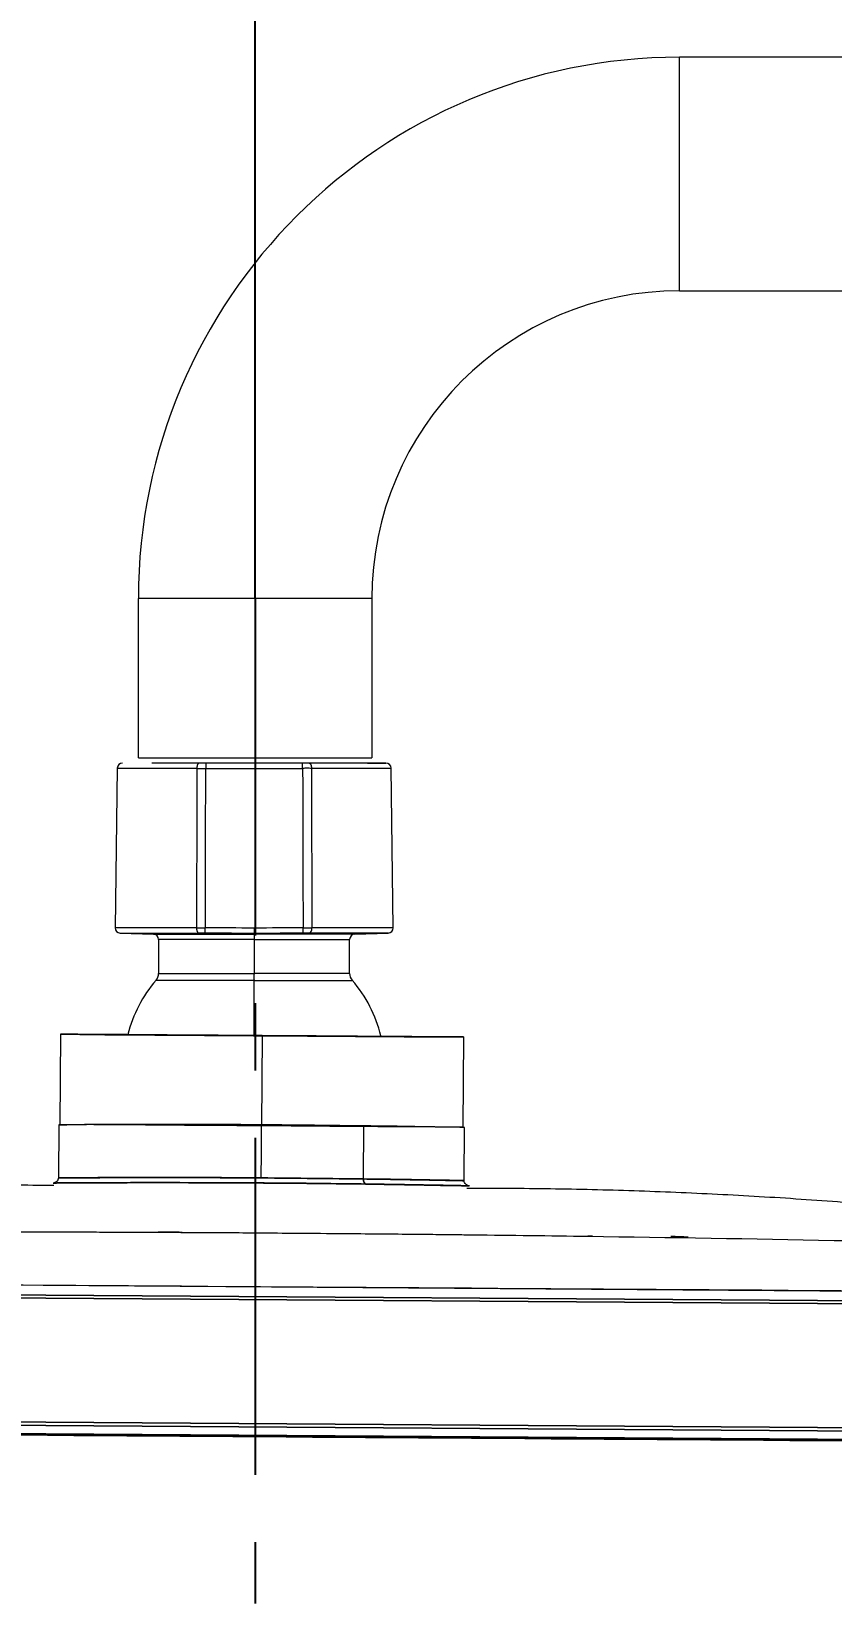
# Model space of a CAD drawing. Header units: millimetres. Extents: x 8883 to 11259, y -10160 to -6800.
# Drawn here: x 10425.5 to 10500.9, y -7771.8 to -7623.7 of the extents above; entities that cross this region are included whole.
import ezdxf

# ---------------------------------------------------------------- set-up
doc = ezdxf.new("R2010")
doc.units = ezdxf.units.MM
doc.linetypes.add('CENTERX2', pattern=[101.6, 63.5, -12.7, 12.7, -12.7])
doc.layers.add('CENTER', color=1, linetype='CENTERX2')
doc.layers.add('DIM', color=5, linetype='Continuous', lineweight=13)
doc.styles.add('ARIAL', font='arial.ttf')
doc.dimstyles.get("Standard").update_dxf_attribs({"dimtxt": 15, "dimasz": 15, "dimexe": 0.18, "dimexo": 0.0625, "dimgap": 4, "dimtad": 0, "dimdec": 1, "dimdsep": 46, "dimtxsty": 'ARIAL', "dimcen": 0, "dimclrd": 5, "dimclre": 5, "dimclrt": 5, "dimadec": 0, "dimazin": 0, "dimtfac": 1, "dimtdec": 1, "dimtofl": 0, "dimtmove": 0, "dimatfit": 3, "dimfxl": 1, "dimtolj": 1, "dimtzin": 0, "dimarcsym": 0})

# ---------------------------------------------------------------- blocks, each defined once
blk = doc.blocks.new('*D178')
at = {"layer": 'Defpoints', "color": 0, "transparency": 16777216}
for p in [(10794.56, -7541.01), (10794.56, -7666.24), (10446.56, -7677.15)]:
    blk.add_point(p, dxfattribs=at)
at = {"layer": 'DIM', "color": 5, "lineweight": -2, "transparency": 16777216}
for p, q in [((10446.56, -7677.08), (10446.56, -7540.83)), ((10464.56, -7541.01), (10595.66, -7541.01)), ((10776.56, -7541.01), (10645.45, -7541.01)), ((10794.56, -7666.18), (10794.56, -7540.83))]:
    blk.add_line(p, q, dxfattribs=at)
at = {"layer": 'DIM', "color": 5, "transparency": 16777216}
for points in [[(10464.56, -7538.01), (10464.56, -7544.01), (10446.56, -7541.01)], [(10776.56, -7538.01), (10776.56, -7544.01), (10794.56, -7541.01)]]:
    blk.add_solid(points, dxfattribs=at)
at = {"layer": 'DIM', "color": 5, "transparency": 16777216, "insert": (10620.56, -7541.01), "char_height": 18, "attachment_point": 5, "style": 'ARIAL'}
blk.add_mtext('\\A1;348', dxfattribs=at)

msp = doc.modelspace()

# ---------------------------------------------------------------- linework, layer by layer
at = {"linetype": 'Continuous', "lineweight": 18}
for p, q in [((10754.56, -7626.15), (10486.56, -7626.15)), ((10486.56, -7648.15), (10754.56, -7648.15)), ((10435.56, -7692.15), (10435.56, -7677.15)), ((10457.56, -7677.15), (10457.56, -7692.15)), ((10435.56, -7692.15), (10457.56, -7692.15)), ((10433.57, -7693.13), (10433.37, -7708.15)), ((10451.04, -7692.64), (10441.91, -7692.64)), ((10451.66, -7692.64), (10451.04, -7692.64)), ((10459.58, -7708.15), (10459.38, -7693.13)), ((10433.85, -7708.66), (10436.99, -7708.76)), ((10437.47, -7709.26), (10437.47, -7712.45)), ((10455.47, -7712.45), (10455.47, -7709.26)), ((10455.96, -7708.76), (10459.09, -7708.66)), ((10428.22, -7718.18), (10428.17, -7726.68)), ((10447.23, -7718.33), (10431.23, -7718.22)), ((10447.23, -7718.33), (10463.23, -7718.44)), ((10466.18, -7726.95), (10466.24, -7718.45)), ((10428.05, -7726.72), (10428.02, -7731.72)), ((10456.77, -7731.82), (10456.81, -7726.82)), ((10466.27, -7731.98), (10466.3, -7726.98)), ((10430.35, -7732.18), (10430.34, -7732.18)), ((10447.14, -7731.72), (10447.14, -7731.72)), ((10447.14, -7731.72), (10447.14, -7731.72)), ((10447.14, -7732.2), (10447.14, -7732.2)), ((10447.14, -7732.2), (10447.14, -7732.2)), ((10463.93, -7732.41), (10463.93, -7732.41)), ((10485.74, -7737.34), (10485.74, -7737.34)), ((10526.61, -7743.47), (10367.51, -7742.37)), ((10367.51, -7742.37), (10526.61, -7743.47)), ((10367.52, -7741.43), (10526.62, -7742.53)), ((10526.62, -7743.74), (10367.5, -7742.64)), ((10367.5, -7742.64), (10526.62, -7743.74)), ((10526.95, -7755.43), (10367.01, -7754.32)), ((10367.01, -7754.32), (10526.95, -7755.43)), ((10367, -7754.62), (10526.95, -7755.72)), ((10526.95, -7755.72), (10367, -7754.62)), ((10526.95, -7756.52), (10367, -7755.42)), ((10367, -7755.42), (10526.95, -7756.52)), ((10367, -7755.43), (10526.95, -7756.54)), ((10526.95, -7756.65), (10367, -7755.54))]:
    msp.add_line(p, q, dxfattribs=at)
at = {"linetype": 'Continuous', "lineweight": 13}
for p, q in [((10486.56, -7648.15), (10486.56, -7626.15)), ((10457.56, -7677.15), (10435.56, -7677.15)), ((10433.85, -7708.66), (10441.24, -7708.66)), ((10436.99, -7708.76), (10446.47, -7708.76)), ((10446.47, -7709.26), (10437.47, -7709.26)), ((10446.47, -7708.76), (10446.47, -7709.26)), ((10446.47, -7708.76), (10446.55, -7708.76)), ((10446.55, -7709.26), (10446.47, -7709.26)), ((10455.96, -7708.76), (10446.55, -7708.76)), ((10446.55, -7709.26), (10455.47, -7709.26)), ((10459.09, -7708.66), (10451.71, -7708.66)), ((10455.47, -7712.45), (10446.54, -7712.45)), ((10446.47, -7718.27), (10446.47, -7713.11)), ((10446.54, -7713.11), (10455.72, -7713.11)), ((10447.23, -7718.32), (10447.17, -7726.82))]:
    msp.add_line(p, q, dxfattribs=at)
at = {"linetype": 'Continuous', "lineweight": 18}
for centre, radius, start, end in [((10486.56, -7677.15), 51, 90, 180), ((10486.56, -7677.15), 29, 90, 180), ((10434.07, -7693.14), 0.5, 90, 179.2723), ((10458.88, -7693.14), 0.5, 0.7618, 90), ((10433.87, -7708.16), 0.5, 179.2712, 268), ((10459.08, -7708.16), 0.5, 272, 0.7629), ((10436.97, -7709.26), 0.5, 0, 88), ((10455.97, -7709.26), 0.5, 92, 180), ((10436.47, -7712.45), 1, 319.161, 0), ((10456.47, -7712.45), 1, 180, 220.9994), ((10446.47, -7721.14), 12.25, 138.9837, 166.1934), ((10446.47, -7721.14), 12.25, 13.1957, 40.9994)]:
    msp.add_arc(centre, radius, start, end, dxfattribs=at)
for centre, major_axis, ratio, start_param, end_param in [((10441.91, -7692.64), (1.5, 0), 0.000002, 1.57077, 2.002381), ((10451.7, -7708.16), (0, 0.5), 0.41475, 3.176498, 4.712395)]:
    msp.add_ellipse(centre, major_axis=major_axis, ratio=ratio, start_param=start_param, end_param=end_param, dxfattribs=at)
at = {"linetype": 'Continuous', "lineweight": 13}
for points, weights, degree in [([(10441.07, -7693.14), (10433.57, -7693.14), (10433.57, -7693.14)], [1, 0.842137833422, 0.999940507182], 2), ([(10459.38, -7693.14), (10459.38, -7693.14), (10451.87, -7693.14)], [0.999939843091, 0.84213816565, 1], 2), ([(10441.86, -7708.66), (10441.86, -7708.65), (10441.86, -7708.44), (10441.87, -7708.15)], [1.16664221229, 0.944357971452, 0.9444526362, 1.16692620654], 3), ([(10446.47, -7712.45), (10446.5, -7712.45), (10446.54, -7712.45)], [1, 0.999993904141, 1], 2)]:
    msp.add_rational_spline(points, weights, degree=degree, dxfattribs=at)
at = {"linetype": 'Continuous', "lineweight": 18}
for points, weights, degree in [([(10441.28, -7692.64), (10438.65, -7692.64), (10436.83, -7692.64)], [1, 0.93594030239, 0.923861042892], 2), ([(10441.28, -7692.64), (10441.08, -7692.64), (10441.07, -7693.14)], [1, 0.711725944024, 1], 2), ([(10441.91, -7692.64), (10441.91, -7692.64), (10441.91, -7693.14)], [0.999596406696, 0.711918987171, 1], 2), ([(10451.04, -7693.14), (10451.04, -7692.64), (10451.04, -7692.64)], [1, 0.711717330064, 1], 2), ([(10451.66, -7692.64), (10451.87, -7692.64), (10451.87, -7693.14)], [1, 0.711720446305, 1], 2), ([(10441.04, -7708.15), (10441.04, -7708.15), (10441.04, -7708.15), (10441.04, -7708.16)], [1, 0.999986396381, 0.999986370479, 1], 3), ([(10441.04, -7708.16), (10441.04, -7708.44), (10441.12, -7708.65), (10441.24, -7708.66)], [1, 0.81270063813, 0.813092220383, 1], 3), ([(10451.91, -7708.15), (10451.91, -7708.15), (10451.91, -7708.16)], [1, 0.999974445807, 1], 2)]:
    msp.add_rational_spline(points, weights, degree=degree, dxfattribs=at)
at = {"linetype": 'Continuous', "lineweight": 13}
for points, degree in [([(10441.07, -7693.14), (10441.06, -7698.14), (10441.05, -7703.14), (10441.04, -7708.15)], 3), ([(10441.87, -7708.15), (10441.91, -7693.14)], 1), ([(10441.91, -7693.14), (10451.04, -7693.14)], 1), ([(10451.04, -7693.14), (10451.08, -7708.15)], 1), ([(10451.87, -7693.14), (10451.88, -7698.14), (10451.9, -7703.14), (10451.91, -7708.15)], 3), ([(10446.47, -7708.18), (10444.94, -7708.18), (10443.4, -7708.17), (10441.87, -7708.15)], 3), ([(10446.47, -7708.69), (10446.47, -7708.76)], 1), ([(10446.47, -7709.26), (10446.47, -7712.45)], 1), ([(10447.14, -7731.72), (10447.17, -7726.72)], 1)]:
    msp.add_open_spline(points, degree=degree, dxfattribs=at)
for points, knots in [([(10441.07, -7693.14), (10441.21, -7693.14), (10441.34, -7693.14), (10441.62, -7693.14), (10441.77, -7693.14), (10441.91, -7693.14)], [0, 0, 0, 0, 0.5, 0.5, 1, 1, 1, 1]), ([(10451.87, -7693.14), (10451.74, -7693.14), (10451.6, -7693.13), (10451.32, -7693.13), (10451.18, -7693.14), (10451.04, -7693.14)], [0, 0, 0, 0, 0.5, 0.5, 1, 1, 1, 1]), ([(10441.04, -7708.15), (10441.05, -7708.15), (10441.06, -7708.15), (10441.08, -7708.15), (10441.1, -7708.15), (10441.12, -7708.15), (10441.14, -7708.15), (10441.16, -7708.15), (10441.18, -7708.15), (10441.2, -7708.15), (10441.22, -7708.15), (10441.24, -7708.15), (10441.26, -7708.15), (10441.28, -7708.15), (10441.3, -7708.15), (10441.32, -7708.15), (10441.34, -7708.15), (10441.36, -7708.15), (10441.38, -7708.15), (10441.4, -7708.15), (10441.42, -7708.15), (10441.44, -7708.15), (10441.46, -7708.15), (10441.48, -7708.15), (10441.5, -7708.15), (10441.52, -7708.15), (10441.55, -7708.15), (10441.57, -7708.15), (10441.59, -7708.15), (10441.61, -7708.15), (10441.63, -7708.15), (10441.65, -7708.15), (10441.67, -7708.15), (10441.7, -7708.15), (10441.72, -7708.15), (10441.74, -7708.15), (10441.76, -7708.15), (10441.78, -7708.15), (10441.8, -7708.15), (10441.82, -7708.15), (10441.85, -7708.15), (10441.86, -7708.15), (10441.87, -7708.15)], [0, 0, 0, 0, 0.024564, 0.04915, 0.073758, 0.098389, 0.123042, 0.147717, 0.172415, 0.197135, 0.221878, 0.246643, 0.27143, 0.29624, 0.321072, 0.345926, 0.370803, 0.395702, 0.420624, 0.445568, 0.470534, 0.495523, 0.520534, 0.545568, 0.570624, 0.595702, 0.620803, 0.645926, 0.671071, 0.696239, 0.721429, 0.746642, 0.771877, 0.797134, 0.822414, 0.847716, 0.873041, 0.898388, 0.923757, 0.949149, 0.974563, 1, 1, 1, 1]), ([(10446.47, -7708.18), (10446.47, -7708.22), (10446.47, -7708.25), (10446.47, -7708.31), (10446.47, -7708.34), (10446.47, -7708.4), (10446.47, -7708.43), (10446.47, -7708.49), (10446.47, -7708.51), (10446.47, -7708.56), (10446.47, -7708.58), (10446.47, -7708.62), (10446.47, -7708.63), (10446.47, -7708.66), (10446.47, -7708.67), (10446.47, -7708.68), (10446.47, -7708.69), (10446.47, -7708.69)], [0, 0, 0, 0, 0.125, 0.125, 0.25, 0.25, 0.375, 0.375, 0.5, 0.5, 0.625, 0.625, 0.75, 0.75, 0.875, 0.875, 1, 1, 1, 1]), ([(10451.08, -7708.15), (10451.08, -7708.15), (10451.09, -7708.15), (10451.12, -7708.15), (10451.17, -7708.15), (10451.22, -7708.15), (10451.26, -7708.15), (10451.31, -7708.15), (10451.35, -7708.15), (10451.4, -7708.15), (10451.44, -7708.15), (10451.48, -7708.15), (10451.53, -7708.15), (10451.57, -7708.15), (10451.62, -7708.15), (10451.66, -7708.15), (10451.7, -7708.15), (10451.74, -7708.15), (10451.79, -7708.15), (10451.83, -7708.15), (10451.87, -7708.15), (10451.89, -7708.15), (10451.91, -7708.15)], [0, 0, 0, 0, 0.000041, 0.053564, 0.106988, 0.160313, 0.213538, 0.266664, 0.319691, 0.372618, 0.425446, 0.478174, 0.530804, 0.583334, 0.635765, 0.688096, 0.740328, 0.792461, 0.844495, 0.896429, 0.948264, 1, 1, 1, 1]), ([(10451.08, -7708.66), (10451.08, -7708.66), (10451.08, -7708.65), (10451.08, -7708.64), (10451.08, -7708.63), (10451.08, -7708.6), (10451.08, -7708.59), (10451.08, -7708.55), (10451.08, -7708.53), (10451.08, -7708.48), (10451.08, -7708.46), (10451.08, -7708.4), (10451.08, -7708.37), (10451.08, -7708.31), (10451.08, -7708.28), (10451.08, -7708.22), (10451.08, -7708.19), (10451.08, -7708.15)], [0, 0, 0, 0, 0.125, 0.125, 0.25, 0.25, 0.375, 0.375, 0.5, 0.5, 0.625, 0.625, 0.75, 0.75, 0.875, 0.875, 1, 1, 1, 1]), ([(10446.47, -7713.11), (10446.47, -7713.06), (10446.47, -7713.01), (10446.47, -7712.91), (10446.47, -7712.86), (10446.47, -7712.74), (10446.47, -7712.69), (10446.47, -7712.57), (10446.47, -7712.51), (10446.47, -7712.45)], [0, 0, 0, 0, 0.25, 0.25, 0.5, 0.5, 0.75, 0.75, 1, 1, 1, 1])]:
    msp.add_open_spline(points, degree=3, knots=knots, dxfattribs=at)
at = {"linetype": 'Continuous', "lineweight": 18}
msp.add_rational_spline([(10457.15, -7692.64), (10458.88, -7692.64), (10458.88, -7692.64), (10458.88, -7692.64), (10451.66, -7692.64)], [0.921349017001, 0.925879622588, 1, 0.842108108603, 1], degree=2, knots=[0, 0, 0, 0.319467, 0.319467, 1, 1, 1], dxfattribs=at)
at = {"linetype": 'Continuous', "lineweight": 13}
for points, weights, knots in [([(10441.04, -7708.15), (10433.37, -7708.15), (10433.37, -7708.15), (10433.37, -7708.15), (10433.37, -7708.15)], [1, 0.841055775259, 1, 0.99997709744, 0.999954201479], [0, 0, 0, 0.999856, 0.999856, 1, 1, 1]), ([(10459.58, -7708.15), (10459.58, -7708.15), (10459.58, -7708.15), (10459.58, -7708.15), (10451.91, -7708.15)], [0.999938785464, 0.999969386836, 1, 0.841055775259, 1], [0, 0, 0, 0.000193, 0.000193, 1, 1, 1]), ([(10437.47, -7712.45), (10437.47, -7712.45), (10437.47, -7712.45), (10437.5, -7712.45), (10446.47, -7712.45)], [0.998561876018, 0.999279156428, 1, 0.708340193265, 1], [0, 0, 0, 0.002465, 0.002465, 1, 1, 1]), ([(10446.47, -7713.11), (10437.26, -7713.11), (10437.23, -7713.11), (10437.23, -7713.11), (10437.23, -7713.11)], [1, 0.708346096096, 1, 0.999349743138, 0.998702385835], [0, 0, 0, 0.997775, 0.997775, 1, 1, 1])]:
    msp.add_rational_spline(points, weights, degree=2, knots=knots, dxfattribs=at)
at = {"linetype": 'Continuous', "lineweight": 18}
for points, degree in [([(10451.08, -7708.15), (10449.54, -7708.17), (10448.01, -7708.18), (10446.47, -7708.18)], 3), ([(10441.86, -7708.66), (10441.65, -7708.66), (10441.44, -7708.66), (10441.24, -7708.66)], 3), ([(10451.71, -7708.66), (10451.51, -7708.66), (10451.3, -7708.66), (10451.08, -7708.66)], 3), ([(10446.54, -7713.11), (10446.52, -7713.11), (10446.49, -7713.11), (10446.47, -7713.11)], 3), ([(10447.23, -7718.32), (10445.99, -7718.31), (10443.5, -7718.29), (10439.91, -7718.27), (10436.61, -7718.24), (10433.7, -7718.22), (10431.33, -7718.21), (10429.57, -7718.19), (10428.47, -7718.19), (10428.1, -7718.18), (10428.47, -7718.19), (10429.57, -7718.19), (10431.33, -7718.21), (10433.7, -7718.22), (10436.61, -7718.24), (10439.91, -7718.27), (10443.5, -7718.29), (10445.99, -7718.31), (10447.23, -7718.32)], 3), ([(10456.81, -7726.82), (10455.32, -7726.8), (10452.16, -7726.77), (10448.83, -7726.73), (10447.17, -7726.72)], 3), ([(10456.81, -7726.82), (10455.36, -7726.8), (10452.22, -7726.77), (10448.86, -7726.73), (10447.17, -7726.72)], 3), ([(10441.19, -7731.69), (10439.92, -7731.68), (10438.69, -7731.68), (10437.52, -7731.68)], 3), ([(10447.14, -7731.72), (10446.14, -7731.71), (10444.13, -7731.7), (10442.15, -7731.69), (10441.19, -7731.69)], 3), ([(10456.77, -7731.82), (10455.28, -7731.8), (10452.13, -7731.77), (10448.8, -7731.73), (10447.14, -7731.72)], 3), ([(10447.14, -7731.72), (10448.8, -7731.73), (10452.13, -7731.77), (10455.28, -7731.8), (10456.77, -7731.82)], 3), ([(10427.59, -7732.45), (10396.08, -7731.94), (10364.69, -7735.85)], 2), ([(10453.22, -7732.25), (10454.54, -7732.27), (10455.8, -7732.28), (10457, -7732.3)], 3), ([(10457, -7732.3), (10455.8, -7732.28), (10454.53, -7732.27), (10453.22, -7732.25)], 3), ([(10529.53, -7736.99), (10498.11, -7732.64), (10466.51, -7732.71)], 2), ([(10439.7, -7736.85), (10438.94, -7736.84), (10438.19, -7736.84), (10437.43, -7736.84)], 3), ([(10467.07, -7737.08), (10470.69, -7737.12), (10474.31, -7737.16), (10477.93, -7737.22)], 3), ([(10477.93, -7737.22), (10493.39, -7737.43), (10508.84, -7737.73), (10524.3, -7738.12)], 3), ([(10478.36, -7737.22), (10478.22, -7737.22), (10478.07, -7737.22), (10477.93, -7737.22)], 3), ([(10487.36, -7737.3), (10486.82, -7737.28), (10486.28, -7737.25), (10485.74, -7737.23)], 3), ([(10485.74, -7737.34), (10485.74, -7737.29)], 1), ([(10526.62, -7742.53), (10473.61, -7742.17), (10420.53, -7741.8), (10367.52, -7741.43)], 3), ([(10367, -7755.54), (10420.32, -7755.91), (10473.63, -7756.28), (10526.95, -7756.65)], 3)]:
    msp.add_open_spline(points, degree=degree, dxfattribs=at)
for points, knots in [([(10446.47, -7708.69), (10446.38, -7708.69), (10446.19, -7708.69), (10445.9, -7708.69), (10445.62, -7708.69), (10445.33, -7708.69), (10445.04, -7708.69), (10444.76, -7708.69), (10444.47, -7708.68), (10444.09, -7708.68), (10443.61, -7708.68), (10443.03, -7708.67), (10442.45, -7708.67), (10442.06, -7708.66), (10441.86, -7708.66)], [0, 0, 0, 0, 0.062133, 0.124099, 0.185971, 0.247824, 0.30973, 0.371762, 0.433991, 0.496486, 0.621471, 0.746745, 0.872776, 1, 1, 1, 1]), ([(10451.08, -7708.66), (10450.99, -7708.66), (10450.79, -7708.66), (10450.5, -7708.67), (10450.21, -7708.67), (10449.92, -7708.67), (10449.63, -7708.68), (10449.34, -7708.68), (10449.05, -7708.68), (10448.71, -7708.68), (10448.3, -7708.69), (10447.85, -7708.69), (10447.39, -7708.69), (10446.93, -7708.69), (10446.63, -7708.69), (10446.47, -7708.69)], [0, 0, 0, 0, 0.063786, 0.127221, 0.190358, 0.253251, 0.315955, 0.378527, 0.441027, 0.503516, 0.603372, 0.702655, 0.801655, 0.90067, 1, 1, 1, 1]), ([(10447.23, -7718.32), (10445.99, -7718.31), (10443.5, -7718.29), (10439.91, -7718.27), (10436.61, -7718.24), (10433.7, -7718.22), (10431.33, -7718.21), (10429.57, -7718.19), (10428.47, -7718.19), (10428.22, -7718.18), (10428.22, -7718.18), (10428.22, -7718.18)], [0, 0, 0, 0, 0.12499, 0.249981, 0.374971, 0.499961, 0.624952, 0.749942, 0.874932, 0.999923, 1, 1, 1, 1]), ([(10431.23, -7718.22), (10431.23, -7718.22), (10432.8, -7718.23), (10439.04, -7718.27), (10442.81, -7718.3), (10447.23, -7718.33)], [0, 0, 0, 0, 0.4999, 0.4999, 1, 1, 1, 1]), ([(10447.23, -7718.32), (10448.48, -7718.33), (10450.97, -7718.34), (10455.79, -7718.38), (10460.98, -7718.41), (10465.36, -7718.44), (10466.68, -7718.45), (10465.36, -7718.44), (10460.98, -7718.41), (10455.79, -7718.38), (10450.97, -7718.34), (10448.48, -7718.33), (10447.23, -7718.32)], [0, 0, 0, 0, 0.0625, 0.125, 0.25, 0.375, 0.5, 0.625, 0.75, 0.875, 0.9375, 1, 1, 1, 1]), ([(10466.24, -7718.45), (10466.24, -7718.45), (10465.36, -7718.44), (10460.98, -7718.41), (10455.79, -7718.38), (10450.97, -7718.34), (10448.48, -7718.33), (10447.23, -7718.32)], [0, 0, 0, 0, 0.249911, 0.49994, 0.74997, 0.874985, 1, 1, 1, 1]), ([(10447.23, -7718.33), (10448.25, -7718.33), (10449.25, -7718.34), (10450.72, -7718.35), (10451.21, -7718.35), (10452.17, -7718.36), (10452.61, -7718.36), (10455.17, -7718.38), (10456.99, -7718.39), (10459.33, -7718.41), (10460.01, -7718.41), (10460.9, -7718.42), (10461.18, -7718.42), (10461.68, -7718.43), (10461.92, -7718.43), (10462.86, -7718.43), (10463.23, -7718.44), (10463.23, -7718.44), (10463.23, -7718.44), (10463.21, -7718.44)], [0, 0, 0, 0, 0.120871, 0.120871, 0.181307, 0.181307, 0.241743, 0.241743, 0.483486, 0.483486, 0.604357, 0.604357, 0.664793, 0.664793, 0.725229, 0.725229, 0.966972, 0.966972, 1, 1, 1, 1]), ([(10447.17, -7726.72), (10445.09, -7726.7), (10440.93, -7726.68), (10435.34, -7726.68), (10431.72, -7726.7), (10429.69, -7726.71), (10428.63, -7726.72), (10428.06, -7726.72), (10428, -7726.72), (10428.36, -7726.72), (10428.71, -7726.72), (10428.81, -7726.71)], [0, 0, 0, 0, 0.176376, 0.352752, 0.529128, 0.617316, 0.705504, 0.793692, 0.88188, 0.970068, 1, 1, 1, 1]), ([(10447.17, -7726.72), (10446.13, -7726.71), (10444.06, -7726.7), (10440.99, -7726.69), (10438.14, -7726.68), (10435.48, -7726.68), (10433.17, -7726.69), (10430.56, -7726.7), (10428.54, -7726.72), (10428.05, -7726.72), (10428.05, -7726.72)], [0, 0, 0, 0, 0.103976, 0.207953, 0.311929, 0.415906, 0.519882, 0.623859, 0.831812, 1, 1, 1, 1]), ([(10447.17, -7726.82), (10445.93, -7726.81), (10443.44, -7726.79), (10439.85, -7726.77), (10436.55, -7726.74), (10433.65, -7726.72), (10431.7, -7726.71), (10430.77, -7726.7), (10430.5, -7726.7)], [0, 0, 0, 0, 0.183377, 0.366754, 0.550131, 0.733508, 0.916884, 1, 1, 1, 1]), ([(10466.18, -7726.95), (10466.18, -7726.95), (10465.3, -7726.94), (10460.92, -7726.91), (10455.73, -7726.88), (10450.92, -7726.84), (10448.42, -7726.82), (10447.17, -7726.82)], [0, 0, 0, 0, 0.249911, 0.49994, 0.74997, 0.874985, 1, 1, 1, 1]), ([(10466.3, -7726.98), (10466.3, -7726.98), (10466.23, -7726.97), (10465.29, -7726.95), (10462.41, -7726.9), (10459.41, -7726.85), (10457.7, -7726.83), (10456.81, -7726.82)], [0, 0, 0, 0, 0.062799, 0.375199, 0.6876, 0.8438, 1, 1, 1, 1]), ([(10464.93, -7726.94), (10464.93, -7726.94), (10464.14, -7726.93), (10461.84, -7726.89), (10458.6, -7726.84), (10456.81, -7726.82)], [0, 0, 0, 0, 0.001872, 0.500936, 1, 1, 1, 1]), ([(10428.02, -7731.72), (10428.01, -7731.78), (10427.99, -7731.9), (10427.88, -7732.07), (10427.71, -7732.17), (10427.58, -7732.2), (10427.52, -7732.2)], [0, 0, 0, 0, 0.241083, 0.500211, 0.75778, 1, 1, 1, 1]), ([(10427.52, -7732.2), (10427.52, -7732.2), (10427.52, -7732.2), (10427.56, -7732.2), (10427.67, -7732.2), (10427.82, -7732.2), (10428.03, -7732.2), (10428.29, -7732.19), (10428.6, -7732.19), (10428.9, -7732.19), (10429.15, -7732.19), (10429.34, -7732.19), (10429.54, -7732.19), (10429.75, -7732.18), (10429.97, -7732.18), (10430.19, -7732.18), (10430.43, -7732.18), (10430.81, -7732.18), (10431.36, -7732.18), (10432.12, -7732.17), (10432.93, -7732.17), (10433.8, -7732.17), (10434.72, -7732.17), (10435.68, -7732.16), (10436.7, -7732.16), (10437.76, -7732.16), (10438.85, -7732.16), (10439.98, -7732.17), (10441.14, -7732.17), (10442.22, -7732.17), (10443.22, -7732.18), (10444.13, -7732.18), (10445.04, -7732.18), (10445.96, -7732.19), (10446.88, -7732.2), (10447.8, -7732.2), (10448.71, -7732.21), (10449.37, -7732.22), (10449.77, -7732.22), (10449.91, -7732.22), (10450.05, -7732.22), (10450.19, -7732.22), (10450.33, -7732.22), (10450.47, -7732.22), (10450.61, -7732.23), (10450.75, -7732.23), (10450.89, -7732.23), (10451.03, -7732.23), (10451.17, -7732.23), (10451.31, -7732.23), (10451.45, -7732.23), (10451.59, -7732.24), (10451.72, -7732.24), (10451.86, -7732.24), (10452, -7732.24), (10452.14, -7732.24), (10452.27, -7732.24), (10452.41, -7732.24), (10452.55, -7732.25), (10452.68, -7732.25), (10452.82, -7732.25), (10452.95, -7732.25), (10453.09, -7732.25), (10453.18, -7732.25), (10453.22, -7732.25)], [0, 0, 0, 0, 0.012972, 0.040536, 0.06795, 0.095291, 0.122633, 0.150052, 0.177623, 0.205419, 0.2179, 0.230361, 0.242809, 0.25525, 0.267691, 0.280139, 0.292601, 0.305084, 0.338046, 0.370934, 0.403873, 0.436812, 0.469653, 0.502525, 0.535676, 0.568724, 0.601804, 0.634917, 0.668086, 0.701443, 0.726281, 0.751094, 0.775935, 0.800856, 0.825778, 0.850622, 0.875441, 0.900288, 0.904153, 0.908013, 0.91187, 0.915724, 0.919574, 0.923421, 0.927265, 0.931106, 0.934944, 0.938781, 0.942615, 0.946447, 0.950277, 0.954105, 0.957933, 0.961759, 0.965584, 0.969408, 0.973232, 0.977055, 0.980879, 0.984702, 0.988526, 0.99235, 0.996174, 1, 1, 1, 1]), ([(10453.22, -7732.25), (10453.2, -7732.25), (10453.16, -7732.25), (10453.09, -7732.25), (10453.01, -7732.25), (10452.94, -7732.25), (10452.86, -7732.25), (10452.78, -7732.25), (10452.69, -7732.25), (10452.6, -7732.25), (10452.51, -7732.25), (10452.42, -7732.24), (10452.32, -7732.24), (10452.22, -7732.24), (10452.12, -7732.24), (10452.01, -7732.24), (10451.91, -7732.24), (10451.79, -7732.24), (10451.68, -7732.24), (10451.56, -7732.24), (10451.44, -7732.23), (10451.31, -7732.23), (10451.18, -7732.23), (10451.05, -7732.23), (10450.92, -7732.23), (10450.78, -7732.23), (10450.64, -7732.23), (10450.5, -7732.23), (10450.35, -7732.22), (10450.2, -7732.22), (10450.05, -7732.22), (10449.89, -7732.22), (10449.54, -7732.22), (10449.02, -7732.21), (10448.35, -7732.21), (10447.73, -7732.2), (10447.15, -7732.2), (10446.63, -7732.19), (10446.1, -7732.19), (10445.54, -7732.19), (10444.89, -7732.18), (10444.17, -7732.18), (10443.4, -7732.18), (10442.67, -7732.17), (10442.03, -7732.17), (10441.49, -7732.17), (10441.01, -7732.17), (10440.56, -7732.17), (10440.16, -7732.17), (10439.81, -7732.17), (10439.49, -7732.17), (10439.1, -7732.16), (10438.61, -7732.16), (10438, -7732.16), (10437.38, -7732.16), (10436.73, -7732.16), (10436.14, -7732.16), (10435.63, -7732.16), (10435.21, -7732.16), (10434.82, -7732.17), (10434.47, -7732.17), (10434.14, -7732.17), (10433.84, -7732.17), (10433.57, -7732.17), (10433.29, -7732.17), (10432.91, -7732.17), (10432.4, -7732.17), (10431.73, -7732.17), (10430.94, -7732.18), (10430.2, -7732.18), (10429.63, -7732.19), (10429.28, -7732.19), (10429.04, -7732.19), (10428.82, -7732.19), (10428.58, -7732.19), (10428.32, -7732.19), (10428.12, -7732.19), (10427.97, -7732.2), (10427.87, -7732.2), (10427.78, -7732.2), (10427.71, -7732.2), (10427.65, -7732.2), (10427.6, -7732.2), (10427.57, -7732.2), (10427.55, -7732.2), (10427.54, -7732.2), (10427.54, -7732.2)], [0, 0, 0, 0, 0.001904, 0.003889, 0.005956, 0.008104, 0.010335, 0.012647, 0.01504, 0.017516, 0.020073, 0.022712, 0.025433, 0.028236, 0.03112, 0.034088, 0.037137, 0.040269, 0.043484, 0.046782, 0.050163, 0.053627, 0.057174, 0.060804, 0.064518, 0.068314, 0.072194, 0.076158, 0.080205, 0.084335, 0.088548, 0.092845, 0.097225, 0.116907, 0.13522, 0.152151, 0.167698, 0.181869, 0.194673, 0.210549, 0.228207, 0.247667, 0.268958, 0.29207, 0.308167, 0.323133, 0.336963, 0.349653, 0.361205, 0.371627, 0.380933, 0.389131, 0.406394, 0.424738, 0.444167, 0.46466, 0.486187, 0.50129, 0.515546, 0.528953, 0.541522, 0.553263, 0.564184, 0.57429, 0.583585, 0.596793, 0.617403, 0.64549, 0.681067, 0.725101, 0.7575, 0.778429, 0.791241, 0.807385, 0.826851, 0.849617, 0.875669, 0.890474, 0.904969, 0.919158, 0.933042, 0.946625, 0.959905, 0.972883, 0.989223, 1, 1, 1, 1]), ([(10437.52, -7731.68), (10435.71, -7731.68), (10432.47, -7731.69), (10429.14, -7731.71), (10427.71, -7731.72), (10428.34, -7731.72), (10430.52, -7731.7), (10433.14, -7731.69), (10435.44, -7731.68), (10438.1, -7731.68), (10440.95, -7731.69), (10444.02, -7731.7), (10446.1, -7731.71), (10447.14, -7731.72)], [0, 0, 0, 0, 0.125, 0.25, 0.375, 0.5, 0.625, 0.6875, 0.75, 0.8125, 0.875, 0.9375, 1, 1, 1, 1]), ([(10428.77, -7731.71), (10428.74, -7731.71), (10428.72, -7731.71), (10428.62, -7731.72), (10428.56, -7731.72), (10428.27, -7731.72), (10428.12, -7731.72), (10427.99, -7731.72), (10428.01, -7731.72), (10428.14, -7731.72), (10428.17, -7731.72), (10428.24, -7731.72), (10428.36, -7731.72), (10428.54, -7731.72), (10428.81, -7731.71), (10428.97, -7731.71), (10429.32, -7731.71), (10429.51, -7731.71), (10429.94, -7731.71), (10430.18, -7731.71), (10430.56, -7731.7), (10430.69, -7731.7), (10430.96, -7731.7), (10431.39, -7731.7), (10432, -7731.7), (10432.5, -7731.69), (10432.84, -7731.69), (10433.02, -7731.69), (10433.91, -7731.69), (10434.68, -7731.69), (10436.33, -7731.68), (10437.22, -7731.68), (10438.36, -7731.68), (10438.6, -7731.68), (10439.06, -7731.68), (10439.54, -7731.68), (10440.02, -7731.68), (10440.5, -7731.69), (10440.74, -7731.69), (10441.48, -7731.69), (10441.99, -7731.69), (10443, -7731.69), (10443.52, -7731.7), (10444.55, -7731.7), (10445.06, -7731.7), (10446.1, -7731.71), (10446.62, -7731.71), (10447.14, -7731.72)], [0, 0, 0, 0, 0.007657, 0.007657, 0.029709, 0.029709, 0.117918, 0.117918, 0.206126, 0.206126, 0.228178, 0.228178, 0.25023, 0.294334, 0.294334, 0.338438, 0.338438, 0.382542, 0.382542, 0.426646, 0.426646, 0.448698, 0.448698, 0.470751, 0.514855, 0.536907, 0.536907, 0.558959, 0.558959, 0.647167, 0.647167, 0.735375, 0.735375, 0.757427, 0.757427, 0.779479, 0.801531, 0.801531, 0.823584, 0.823584, 0.867688, 0.867688, 0.911792, 0.911792, 0.955896, 0.955896, 1, 1, 1, 1]), ([(10428.02, -7731.72), (10428.02, -7731.72), (10428.51, -7731.72), (10430.52, -7731.7), (10433.14, -7731.69), (10435.44, -7731.68), (10438.1, -7731.68), (10440.95, -7731.69), (10444.02, -7731.7), (10446.1, -7731.71), (10447.14, -7731.72)], [0, 0, 0, 0, 0.168188, 0.376141, 0.480118, 0.584094, 0.688071, 0.792047, 0.896024, 1, 1, 1, 1]), ([(10447.14, -7731.72), (10448.18, -7731.72), (10450.27, -7731.74), (10453.32, -7731.77), (10456.2, -7731.8), (10458.83, -7731.83), (10461.15, -7731.86), (10463.14, -7731.89), (10464.69, -7731.93), (10465.74, -7731.97), (10466.27, -7731.99), (10466.32, -7731.97), (10465.25, -7731.95), (10462.38, -7731.9), (10459.38, -7731.85), (10457.67, -7731.83), (10456.77, -7731.82)], [0, 0, 0, 0, 0.0625, 0.125, 0.1875, 0.25, 0.3125, 0.375, 0.4375, 0.5, 0.5625, 0.625, 0.75, 0.875, 0.9375, 1, 1, 1, 1]), ([(10447.14, -7731.72), (10447.35, -7731.72), (10447.56, -7731.72), (10447.98, -7731.72), (10448.19, -7731.72), (10448.82, -7731.73), (10449.23, -7731.73), (10450.07, -7731.74), (10450.69, -7731.74), (10451.3, -7731.75), (10451.71, -7731.75), (10452.32, -7731.76), (10452.92, -7731.77), (10453.71, -7731.78), (10454.89, -7731.79), (10456.03, -7731.81), (10456.76, -7731.82)], [0, 0, 0, 0, 0.0625, 0.0625, 0.125, 0.125, 0.25, 0.25, 0.375, 0.4375, 0.4375, 0.5, 0.625, 0.625, 0.75, 1, 1, 1, 1]), ([(10456.76, -7731.82), (10457.67, -7731.83), (10458.53, -7731.84), (10459.53, -7731.86), (10459.73, -7731.86), (10460.12, -7731.87), (10460.5, -7731.87), (10460.86, -7731.88), (10461.22, -7731.89), (10461.39, -7731.89), (10461.9, -7731.9), (10462.23, -7731.9), (10462.85, -7731.92), (10463.14, -7731.92), (10463.69, -7731.93), (10463.94, -7731.94), (10464.41, -7731.95), (10464.63, -7731.95), (10464.93, -7731.96), (10465.02, -7731.96), (10465.2, -7731.96), (10465.37, -7731.97), (10465.52, -7731.97), (10465.66, -7731.97), (10465.72, -7731.97), (10465.84, -7731.98), (10465.89, -7731.98), (10465.99, -7731.98), (10466.03, -7731.98), (10466.14, -7731.98), (10466.19, -7731.98), (10466.23, -7731.98), (10466.23, -7731.98), (10466.23, -7731.98)], [0, 0, 0, 0, 0.16666, 0.16666, 0.208325, 0.208325, 0.24999, 0.291655, 0.291655, 0.333319, 0.333319, 0.416649, 0.416649, 0.499979, 0.499979, 0.583309, 0.583309, 0.666639, 0.666639, 0.708304, 0.708304, 0.749969, 0.791634, 0.791634, 0.833299, 0.833299, 0.874964, 0.874964, 0.916629, 0.916629, 0.999958, 0.999958, 1, 1, 1, 1]), ([(10457, -7732.3), (10456.94, -7732.3), (10456.84, -7732.22), (10456.77, -7732), (10456.76, -7731.87), (10456.76, -7731.82)], [0, 0, 0, 0, 0.495908, 0.748287, 1, 1, 1, 1]), ([(10456.76, -7731.82), (10456.76, -7731.87), (10456.77, -7732), (10456.84, -7732.22), (10456.94, -7732.3), (10457, -7732.3)], [0, 0, 0, 0, 0.252338, 0.504804, 1, 1, 1, 1]), ([(10456.77, -7731.82), (10457.67, -7731.83), (10459.38, -7731.85), (10462.38, -7731.9), (10465.25, -7731.95), (10466.19, -7731.97), (10466.27, -7731.98), (10466.27, -7731.98)], [0, 0, 0, 0, 0.1562, 0.3124, 0.624801, 0.937201, 1, 1, 1, 1]), ([(10466.75, -7732.47), (10466.69, -7732.47), (10466.57, -7732.44), (10466.4, -7732.33), (10466.29, -7732.17), (10466.27, -7732.05), (10466.26, -7731.98)], [0, 0, 0, 0, 0.24158, 0.499231, 0.758744, 1, 1, 1, 1]), ([(10457, -7732.3), (10457.02, -7732.3), (10457.06, -7732.3), (10457.12, -7732.3), (10457.18, -7732.3), (10457.24, -7732.3), (10457.3, -7732.3), (10457.36, -7732.31), (10457.42, -7732.31), (10457.48, -7732.31), (10457.53, -7732.31), (10457.59, -7732.31), (10457.65, -7732.31), (10457.71, -7732.31), (10457.77, -7732.31), (10457.83, -7732.31), (10457.88, -7732.31), (10457.94, -7732.31), (10458, -7732.31), (10458.06, -7732.32), (10458.11, -7732.32), (10458.17, -7732.32), (10458.23, -7732.32), (10458.28, -7732.32), (10458.34, -7732.32), (10458.4, -7732.32), (10458.45, -7732.32), (10458.51, -7732.32), (10458.57, -7732.32), (10458.62, -7732.32), (10458.68, -7732.32), (10458.73, -7732.33), (10458.79, -7732.33), (10458.84, -7732.33), (10458.9, -7732.33), (10458.95, -7732.33), (10459.01, -7732.33), (10459.06, -7732.33), (10459.12, -7732.33), (10459.17, -7732.33), (10459.22, -7732.33), (10459.28, -7732.33), (10459.33, -7732.33), (10459.39, -7732.34), (10459.44, -7732.34), (10459.49, -7732.34), (10459.54, -7732.34), (10459.6, -7732.34), (10459.65, -7732.34), (10459.7, -7732.34), (10459.76, -7732.34), (10459.81, -7732.34), (10459.86, -7732.34), (10459.91, -7732.34), (10460.17, -7732.35), (10460.64, -7732.36), (10461.28, -7732.37), (10461.9, -7732.38), (10462.49, -7732.39), (10463.04, -7732.4), (10463.56, -7732.41), (10464.04, -7732.42), (10464.53, -7732.43), (10465.02, -7732.43), (10465.48, -7732.44), (10465.8, -7732.45), (10466.01, -7732.45), (10466.15, -7732.46), (10466.27, -7732.46), (10466.37, -7732.46), (10466.47, -7732.46), (10466.54, -7732.47), (10466.63, -7732.47), (10466.69, -7732.47), (10466.73, -7732.47), (10466.73, -7732.47), (10466.73, -7732.47)], [0, 0, 0, 0, 0.003399, 0.006796, 0.010191, 0.013584, 0.016974, 0.020362, 0.023748, 0.027132, 0.030514, 0.033893, 0.037271, 0.040647, 0.044021, 0.047393, 0.050763, 0.054132, 0.057499, 0.060864, 0.064227, 0.067589, 0.070949, 0.074308, 0.077665, 0.081021, 0.084375, 0.087728, 0.09108, 0.09443, 0.097779, 0.101127, 0.104474, 0.107819, 0.111164, 0.114508, 0.11785, 0.121192, 0.124532, 0.127872, 0.131211, 0.134549, 0.137887, 0.141224, 0.14456, 0.147895, 0.15123, 0.154565, 0.157899, 0.161232, 0.164565, 0.167898, 0.171231, 0.174563, 0.177895, 0.222131, 0.266499, 0.311098, 0.356022, 0.401019, 0.445637, 0.489973, 0.534125, 0.593191, 0.652608, 0.71261, 0.738497, 0.764262, 0.789921, 0.815492, 0.840993, 0.866443, 0.891858, 0.9365, 0.981327, 1, 1, 1, 1]), ([(10466.74, -7732.47), (10466.74, -7732.47), (10466.74, -7732.47), (10466.73, -7732.47), (10466.72, -7732.47), (10466.7, -7732.47), (10466.68, -7732.47), (10466.65, -7732.47), (10466.62, -7732.47), (10466.58, -7732.47), (10466.54, -7732.47), (10466.49, -7732.46), (10466.43, -7732.46), (10466.37, -7732.46), (10466.31, -7732.46), (10466.24, -7732.46), (10466.16, -7732.46), (10466.08, -7732.46), (10466, -7732.45), (10465.9, -7732.45), (10465.83, -7732.45), (10465.77, -7732.45), (10465.73, -7732.45), (10465.66, -7732.45), (10465.57, -7732.45), (10465.46, -7732.44), (10465.31, -7732.44), (10465.14, -7732.44), (10464.93, -7732.43), (10464.68, -7732.43), (10464.36, -7732.42), (10463.95, -7732.41), (10463.47, -7732.4), (10462.96, -7732.4), (10462.57, -7732.39), (10462.33, -7732.38), (10462.24, -7732.38), (10462.15, -7732.38), (10462.05, -7732.38), (10461.96, -7732.38), (10461.87, -7732.38), (10461.78, -7732.37), (10461.68, -7732.37), (10461.59, -7732.37), (10461.49, -7732.37), (10461.4, -7732.37), (10461.3, -7732.37), (10461.2, -7732.36), (10461.1, -7732.36), (10461, -7732.36), (10460.9, -7732.36), (10460.8, -7732.36), (10460.7, -7732.36), (10460.6, -7732.35), (10460.5, -7732.35), (10460.39, -7732.35), (10460.29, -7732.35), (10460.19, -7732.35), (10460.08, -7732.35), (10459.98, -7732.34), (10459.87, -7732.34), (10459.76, -7732.34), (10459.65, -7732.34), (10459.54, -7732.34), (10459.44, -7732.34), (10459.33, -7732.33), (10459.21, -7732.33), (10459.1, -7732.33), (10458.99, -7732.33), (10458.88, -7732.33), (10458.77, -7732.33), (10458.65, -7732.32), (10458.54, -7732.32), (10458.42, -7732.32), (10458.31, -7732.32), (10458.19, -7732.32), (10458.07, -7732.32), (10457.96, -7732.31), (10457.84, -7732.31), (10457.72, -7732.31), (10457.6, -7732.31), (10457.48, -7732.31), (10457.36, -7732.31), (10457.24, -7732.3), (10457.12, -7732.3), (10457.04, -7732.3), (10457, -7732.3)], [0, 0, 0, 0, 0.012176, 0.028195, 0.044183, 0.060134, 0.076047, 0.091929, 0.107791, 0.123643, 0.139497, 0.155363, 0.171248, 0.187149, 0.203063, 0.218986, 0.234915, 0.250845, 0.266772, 0.282693, 0.298601, 0.302814, 0.310009, 0.320185, 0.333334, 0.349446, 0.368509, 0.390515, 0.415461, 0.443351, 0.474195, 0.518818, 0.562874, 0.606333, 0.649132, 0.656045, 0.662955, 0.669861, 0.676762, 0.68366, 0.690554, 0.697444, 0.70433, 0.711211, 0.718089, 0.724962, 0.731831, 0.738697, 0.745561, 0.752422, 0.759282, 0.766141, 0.772999, 0.779857, 0.786716, 0.793575, 0.800436, 0.8073, 0.814165, 0.821034, 0.827905, 0.834778, 0.841654, 0.848532, 0.855411, 0.862293, 0.869176, 0.87606, 0.882945, 0.889831, 0.896718, 0.903606, 0.910494, 0.917382, 0.924271, 0.931159, 0.938047, 0.944934, 0.951821, 0.958708, 0.965593, 0.972477, 0.97936, 0.986242, 0.993122, 1, 1, 1, 1]), ([(10416.28, -7736.79), (10416.63, -7736.79), (10417.34, -7736.79), (10418.39, -7736.79), (10419.45, -7736.79), (10420.51, -7736.79), (10421.57, -7736.79), (10422.63, -7736.79), (10423.68, -7736.79), (10424.74, -7736.8), (10425.8, -7736.8), (10426.86, -7736.8), (10427.92, -7736.8), (10428.97, -7736.81), (10430.03, -7736.81), (10431.09, -7736.81), (10432.15, -7736.82), (10433.21, -7736.82), (10434.27, -7736.82), (10435.32, -7736.83), (10436.38, -7736.83), (10437.44, -7736.84), (10438.5, -7736.84), (10439.56, -7736.85), (10440.61, -7736.85), (10441.98, -7736.86), (10443.92, -7736.87), (10446.7, -7736.89), (10450.27, -7736.92), (10454.06, -7736.95), (10457.65, -7736.98), (10460.64, -7737.01), (10463.17, -7737.03), (10465.27, -7737.06), (10466.52, -7737.07), (10467.07, -7737.08)], [0, 0, 0, 0, 0.020833, 0.041666, 0.062498, 0.083331, 0.104164, 0.124997, 0.14583, 0.166663, 0.187496, 0.20833, 0.229163, 0.249996, 0.270829, 0.291662, 0.312496, 0.333329, 0.354162, 0.374996, 0.395829, 0.416663, 0.437496, 0.458329, 0.479163, 0.499996, 0.539065, 0.593755, 0.664066, 0.749999, 0.817525, 0.876288, 0.926288, 0.967526, 1, 1, 1, 1])]:
    msp.add_open_spline(points, degree=3, knots=knots, dxfattribs=at)
at = {"layer": 'CENTER', "ltscale": 0.5}
msp.add_line((10446.56, -7677.15), (10446.56, -7771.82), dxfattribs=at)

# ---------------------------------------------------------------- dimensions: what is measured, and where the dimension line sits
at = {"layer": 'DIM', "color": 3}
dim = msp.add_linear_dim(base=(10794.56, -7541.01), p1=(10446.56, -7677.15), p2=(10794.56, -7666.24), dimstyle='Standard', override={"dimtxt": 18, "dimasz": 18, "dimgap": 5}, dxfattribs=at)
dim.commit()
dim.dimension.update_dxf_attribs({"geometry": '*D178', "text_midpoint": (10620.56, -7541.01)})

doc.saveas('drawing.dxf')
